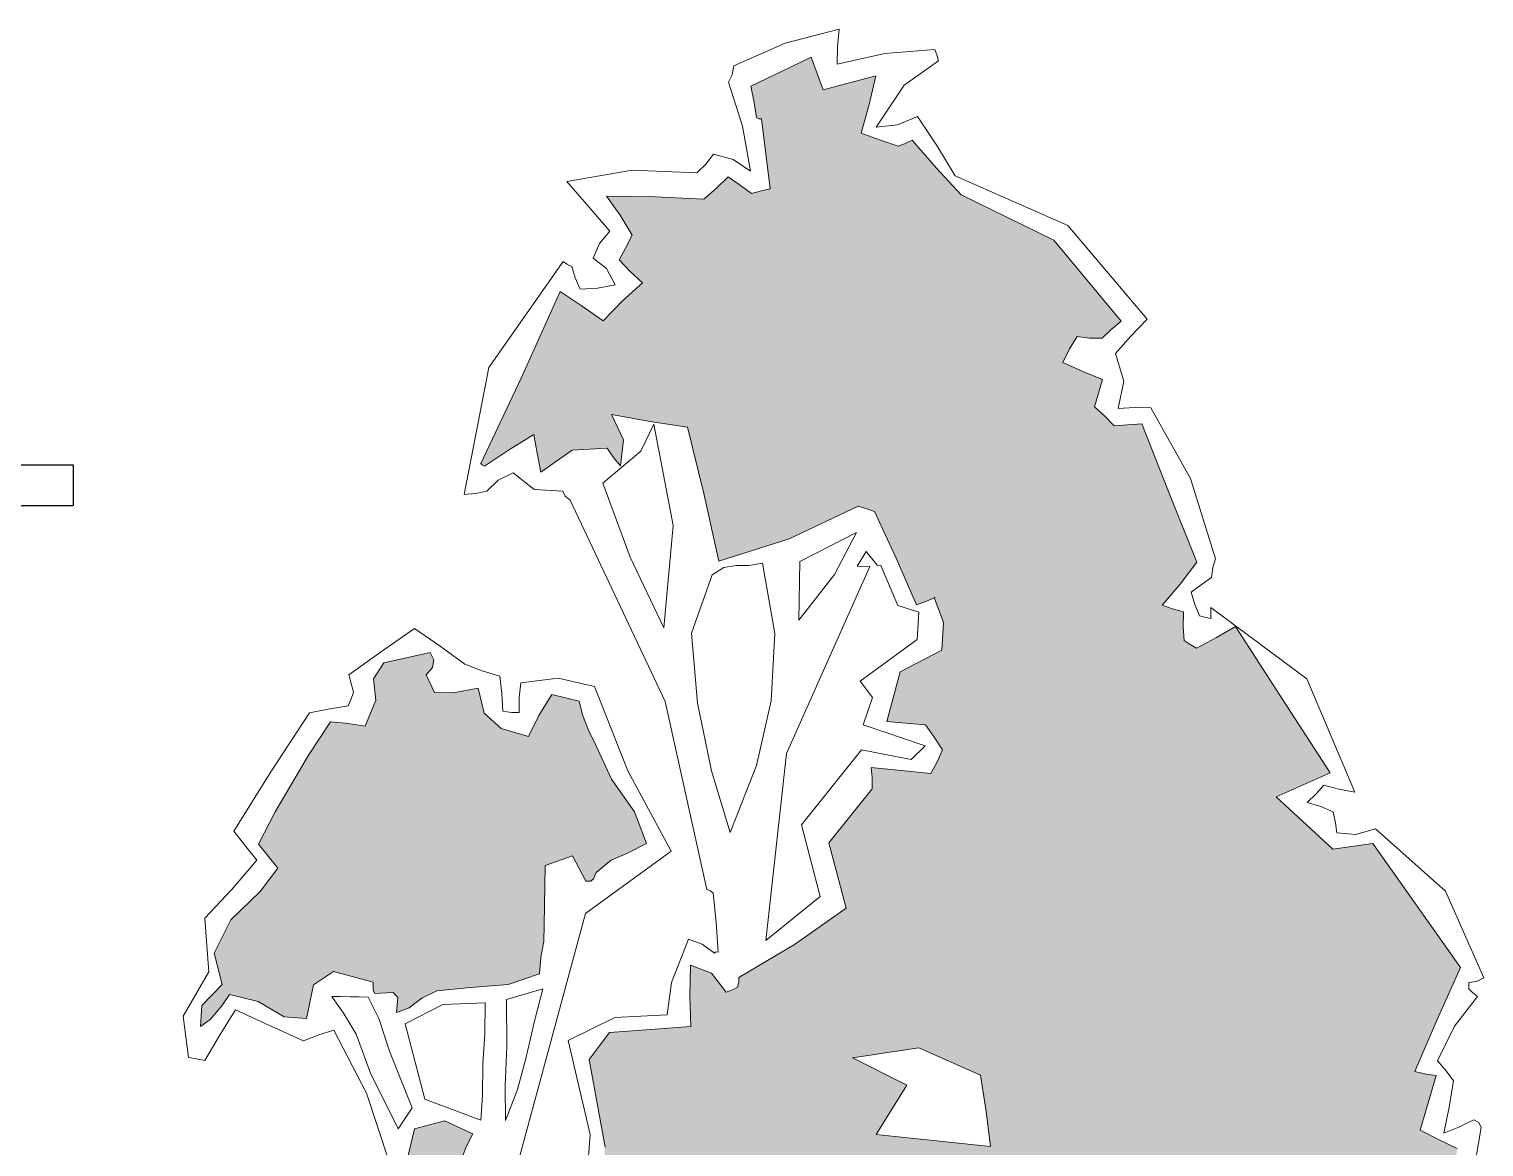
# Model space of a CAD drawing. Extents: x 9483 to 67306, y -5730 to 5191.
# Drawn here: x 26045.3 to 26405.2, y -3680.5 to -3404.1 of the extents above; entities that cross this region are included whole.
import ezdxf

# ---------------------------------------------------------------- set-up
doc = ezdxf.new("R2010")
doc.units = 0
doc.header["$MEASUREMENT"] = 0
doc.layers.get('0').update_dxf_attribs({"linetype": 'CONTINUOUS'})
for name, color, linetype in [('duvar', 3, 'CONTINUOUS'), ('kolon', 1, 'CONTINUOUS'), ('yazı', 6, 'CONTINUOUS')]:
    doc.layers.add(name, color=color, linetype=linetype)

msp = doc.modelspace()

# ---------------------------------------------------------------- hatches: boundary and pattern name
at = {"layer": 'yazı'}
h = msp.add_hatch(color=256, dxfattribs=at)
h.set_gradient(color1=(38, 153, 0), color2=(228, 255, 219), one_color=1, tint=0.93, name='CYLINDER')
h.paths.add_polyline_path([(26353.8585, -3593.96422), (26367.23533, -3588.02415), (26355.51297, -3569.91623), (26343.79061, -3551.8083), (26339.11338, -3554.50476), (26334.12756, -3557.19583), (26332.6008, -3556.24315), (26331.07404, -3555.29046), (26330.82471, -3551.89066), (26330.88934, -3548.18765), (26328.43145, -3547.52739), (26325.67035, -3546.55316), (26330.08209, -3541.38265), (26334.19064, -3535.89816), (26327.38946, -3518.80217), (26320.58828, -3501.70618), (26317.18847, -3501.95551), (26313.78866, -3502.20484), (26311.36308, -3499.69308), (26308.93212, -3497.48991), (26309.91712, -3494.11164), (26310.90212, -3490.73338), (26305.9971, -3488.7957), (26301.09746, -3486.54943), (26302.69963, -3483.18194), (26304.605, -3480.12842), (26307.68545, -3480.49087), (26310.77129, -3480.54473), (26312.96908, -3478.42235), (26315.47545, -3476.30535), (26298.84807, -3456.25974), (26275.89281, -3445.05533), (26269.83425, -3438.46735), (26263.78107, -3431.57078), (26261.91341, -3432.46421), (26260.35972, -3433.05444), (26255.75789, -3431.43073), (26251.15607, -3429.80702), (26253.13146, -3422.74191), (26254.79826, -3415.67141), (26248.28569, -3417.4098), (26241.77311, -3419.14819), (26240.30021, -3415.10967), (26238.82732, -3411.07115), (26231.35667, -3414.64488), (26223.88602, -3418.21862), (26224.74175, -3422.24636), (26225.29428, -3425.96014), (26225.90606, -3426.2795), (26226.52323, -3426.29027), (26227.60675, -3434.95216), (26228.69027, -3443.61405), (26226.21082, -3444.18813), (26224.03996, -3444.76759), (26220.99183, -3442.55364), (26218.24689, -3440.65366), (26215.42116, -3443.38244), (26212.28685, -3446.10583), (26200.25747, -3445.58718), (26188.2227, -3445.37711), (26191.53633, -3450.06512), (26194.53598, -3455.05632), (26192.9392, -3458.11523), (26191.34242, -3461.17413), (26194.07119, -3463.99987), (26197.10855, -3466.83098), (26192.09042, -3471.37356), (26187.37548, -3476.2301), (26181.88561, -3472.43014), (26176.69893, -3468.94415), (26167.06438, -3490.38343), (26157.12662, -3511.50873), (26157.42982, -3511.8227), (26158.0416, -3512.14206), (26163.97471, -3508.23281), (26170.21641, -3504.32895), (26171.06137, -3508.97386), (26171.90632, -3513.61878), (26179.71787, -3508.19893), (26188.36899, -3507.73258), (26189.87421, -3509.9196), (26191.688, -3512.112), (26192.41829, -3505.64252), (26189.44017, -3499.41698), (26198.97934, -3501.12687), (26208.21531, -3502.5228), (26212.25, -3518.95315), (26215.97073, -3535.68669), (26233.35376, -3530.12524), (26250.4713, -3522.08973), (26252.62062, -3522.7446), (26254.46135, -3523.39408), (26259.81656, -3534.90864), (26264.86319, -3546.4178), (26267.34802, -3545.53514), (26269.25887, -3544.7554), (26271.57662, -3550.85648), (26271.14954, -3557.63993), (26260.86932, -3563.01669), (26257.56803, -3575.30618), (26262.1914, -3575.69556), (26267.12335, -3576.09032), (26269.22958, -3579.21387), (26271.3358, -3582.33741), (26270.05299, -3585.09312), (26268.4562, -3588.15202), (26261.06097, -3587.40558), (26253.66573, -3586.65914), (26253.93122, -3589.1332), (26253.88274, -3591.91045), (26243.1539, -3605.305), (26247.50256, -3621.43216), (26234.68904, -3630.46883), (26220.96592, -3638.56359), (26220.94437, -3639.79793), (26220.61424, -3641.02688), (26219.36914, -3641.6225), (26217.81545, -3642.21273), (26214.19323, -3637.51934), (26208.97963, -3635.57627), (26208.84497, -3643.29086), (26209.02428, -3650.70226), (26199.13344, -3651.45565), (26188.93402, -3652.20365), (26186.4061, -3655.55498), (26183.87818, -3658.90631), (26187.82131, -3680.58259), (26186.81632, -3702.78985), (26182.47999, -3703.64019), (26178.45224, -3704.49592), (26174.55915, -3697.63705), (26170.96926, -3691.09216), (26164.79758, -3690.98443), (26158.62591, -3690.8767), (26155.59932, -3687.42842), (26152.26954, -3683.66616), (26153.56312, -3680.29329), (26155.1599, -3677.23438), (26148.11634, -3674.02466), (26140.67262, -3676.05547), (26138.67569, -3684.35491), (26134.52944, -3691.99949), (26123.38811, -3693.65708), (26112.26293, -3694.38892), (26110.18903, -3689.41388), (26107.17321, -3685.34842), (26101.90036, -3686.79978), (26096.63289, -3687.94254), (26094.62518, -3696.85915), (26092.93144, -3705.47257), (26072.15938, -3710.66619), (26059.51978, -3727.42284), (26065.42596, -3725.05651), (26071.01817, -3722.99338), (26072.52339, -3725.1804), (26073.71463, -3727.67062), (26072.77811, -3728.27162), (26071.8362, -3729.18122), (26071.78233, -3732.26706), (26072.03705, -3735.35828), (26075.70774, -3737.27442), (26079.06446, -3739.49375), (26074.93975, -3745.90399), (26070.50108, -3752.61743), (26071.62769, -3758.81065), (26072.44571, -3764.99848), (26077.63239, -3768.48447), (26082.51587, -3771.65649), (26084.09649, -3769.52334), (26085.6825, -3767.0816), (26092.39055, -3771.82885), (26097.52336, -3778.40068), (26095.34711, -3779.28873), (26093.47406, -3780.49074), (26097.37793, -3786.73244), (26104.09136, -3791.17111), (26118.47474, -3780.61845), (26130.31942, -3774.03429), (26135.26597, -3755.90865), (26144.80896, -3739.7153), (26151.26767, -3741.06274), (26157.38549, -3744.25631), (26150.39735, -3755.55541), (26146.15953, -3768.4459), (26147.65936, -3770.94151), (26148.53663, -3773.73492), (26147.60011, -3774.33593), (26146.34962, -3775.24013), (26146.92908, -3777.41099), (26148.43968, -3779.28943), (26143.71397, -3784.76314), (26139.90324, -3790.87018), (26144.21264, -3791.56276), (26148.54358, -3791.021), (26153.31395, -3800.67328), (26161.19708, -3808.8365), (26182.71559, -3796.24764), (26206.51424, -3794.5023), (26204.20334, -3803.10494), (26202.20102, -3811.71297), (26208.08027, -3810.88956), (26214.26272, -3810.38012), (26216.02804, -3815.34978), (26217.78797, -3820.62802), (26219.32551, -3820.96354), (26220.54907, -3821.60225), (26227.96585, -3821.11435), (26235.07405, -3820.62107), (26242.56086, -3816.12159), (26247.51974, -3814.97343), (26246.76097, -3805.39118), (26248.10842, -3798.93246), (26248.19998, -3793.68654), (26243.96599, -3788.67379), (26255.13965, -3785.16469), (26266.00471, -3781.65021), (26273.31916, -3787.02541), (26280.32502, -3792.39522), (26284.0765, -3789.6826), (26287.82798, -3786.96998), (26288.51517, -3782.96917), (26289.20775, -3778.65977), (26293.4956, -3780.58668), (26297.78884, -3782.20501), (26304.994, -3776.15722), (26311.88518, -3770.41262), (26321.17501, -3768.72271), (26330.15626, -3767.02741), (26331.27209, -3773.8378), (26332.08473, -3780.33422), (26335.8039, -3779.4731), (26339.52845, -3778.30341), (26340.21564, -3774.30259), (26340.90283, -3770.30177), (26344.62738, -3769.13207), (26348.35732, -3767.65379), (26337.3814, -3742.15063), (26316.72627, -3722.96074), (26323.60129, -3718.1419), (26330.16773, -3713.31768), (26330.48709, -3712.7059), (26330.49248, -3712.39731), (26326.81102, -3711.09834), (26322.81559, -3710.10257), (26331.62291, -3700.68729), (26340.42484, -3691.58059), (26350.53809, -3695.76993), (26360.65133, -3699.95927), (26362.6983, -3706.47723), (26364.75066, -3712.68661), (26368.74071, -3713.99097), (26372.73614, -3714.98674), (26381.86281, -3704.95968), (26395.55361, -3698.71642), (26397.25274, -3689.79443), (26398.64328, -3680.86704), (26394.05222, -3678.62616), (26389.46117, -3676.38528), (26391.43117, -3669.62875), (26393.40118, -3662.87223), (26390.93789, -3662.52055), (26388.17141, -3661.85491), (26393.64356, -3648.98596), (26399.4243, -3636.12239), (26377.73413, -3605.49337), (26367.83251, -3606.86392)])
h.paths.add_polyline_path([(26280.73578, -3662.75771), (26282.12249, -3671.73357), (26283.20601, -3680.39547), (26269.0327, -3678.91336), (26254.85939, -3677.43125), (26262.48086, -3665.21717), (26249.01629, -3658.49991), (26265.4197, -3656.00814)], flags=16)
h = msp.add_hatch(color=256, dxfattribs=at)
h.set_gradient(color1=(38, 153, 0), color2=(228, 255, 219), one_color=1, tint=0.93, name='CYLINDER')
h.paths.add_polyline_path([(26172.98688, -3610.87115), (26179.81881, -3608.52098), (26183.10551, -3614.7519), (26184.33984, -3614.77345), (26184.96778, -3614.16705), (26185.61188, -3612.63491), (26189.36875, -3609.6137), (26193.41266, -3607.83222), (26198.0845, -3605.44435), (26195.13333, -3597.67589), (26189.41028, -3589.55037), (26185.54412, -3581.14859), (26183.75726, -3577.41326), (26182.27897, -3573.68333), (26181.41247, -3570.27275), (26174.65056, -3568.61133), (26171.47315, -3573.80339), (26168.91292, -3579.00622), (26162.15639, -3577.03622), (26157.90085, -3573.25781), (26156.46566, -3567.0592), (26150.27244, -3568.18581), (26145.64368, -3568.10501), (26143.55901, -3563.74713), (26145.13424, -3561.92256), (26145.47515, -3560.07645), (26144.58171, -3558.20878), (26133.11564, -3560.78674), (26130.57694, -3564.75524), (26131.10254, -3570.01194), (26128.52076, -3576.44911), (26126.36606, -3576.10282), (26123.59419, -3575.74576), (26119.89657, -3575.37254), (26114.50522, -3583.61273), (26106.23427, -3597.66754), (26102.08263, -3605.6207), (26106.91763, -3611.56997), (26102.49512, -3617.35765), (26095.27381, -3624.33119), (26091.11678, -3632.59293), (26093.14221, -3640.34523), (26088.1133, -3645.50497), (26087.71315, -3650.74551), (26090.21414, -3648.9371), (26093.05064, -3645.59116), (26094.95062, -3642.84622), (26102.02112, -3644.51303), (26108.43674, -3648.32914), (26113.98586, -3648.73468), (26115.67421, -3640.42985), (26120.6708, -3637.12161), (26130.50239, -3639.76265), (26130.47008, -3641.61415), (26130.7625, -3642.54529), (26135.39664, -3642.3175), (26136.60943, -3643.57338), (26136.23621, -3647.271), (26139.3436, -3646.09052), (26142.47253, -3643.67572), (26146.20785, -3641.88885), (26154.55577, -3641.10853), (26163.82944, -3640.34437), (26171.59251, -3637.70178), (26171.97112, -3633.69557), (26172.65831, -3629.69476), (26172.72833, -3625.68317)])

# ---------------------------------------------------------------- linework, layer by layer
at = {"color": 27, "lineweight": 0}
for p, q in [((26196.68998, -3508.49518), (26199.89432, -3501.7602)), ((26199.89432, -3501.7602), (26204.70395, -3526.84705)), ((26187.29242, -3516.35677), (26196.68998, -3508.49518)), ((26194.07205, -3534.6871), (26187.29242, -3516.35677)), ((26204.70395, -3526.84705), (26202.41077, -3552.1186)), ((26236.03406, -3535.72822), (26250.0496, -3528.5646)), ((26250.0496, -3528.5646), (26244.62054, -3538.96488)), ((26250.21276, -3536.90175), (26252.43748, -3533.23645)), ((26252.43748, -3533.23645), (26255.15548, -3536.67934)), ((26202.41077, -3552.1186), (26194.07205, -3534.6871)), ((26214.36856, -3539.05418), (26217.17813, -3537.25116)), ((26217.17813, -3537.25116), (26220.27474, -3536.68785)), ((26220.27474, -3536.68785), (26223.36058, -3536.74172)), ((26223.36058, -3536.74172), (26226.76578, -3536.1838)), ((26226.76578, -3536.1838), (26229.85856, -3553.52374)), ((26232.73589, -3583.20703), (26253.29859, -3536.95561)), ((26235.7809, -3550.23166), (26236.03406, -3535.72822)), ((26253.29859, -3536.95561), (26250.21276, -3536.90175)), ((26255.15548, -3536.67934), (26256.08124, -3536.6955)), ((26256.08124, -3536.6955), (26260.22904, -3546.64559)), ((26209.17806, -3553.47144), (26214.36856, -3539.05418)), ((26244.62054, -3538.96488), (26235.7809, -3550.23166)), ((26271.57662, -3550.85648), (26269.21568, -3544.64171)), ((26260.22904, -3546.64559), (26265.44804, -3548.28008)), ((26265.44804, -3548.28008), (26265.02095, -3555.06354)), ((26271.14954, -3557.63993), (26271.57662, -3550.85648)), ((26210.72793, -3570.78445), (26209.17806, -3553.47144)), ((26229.85856, -3553.52374), (26228.95053, -3570.17649)), ((26265.02095, -3555.06354), (26250.95155, -3565.313)), ((26133.11564, -3560.78674), (26144.58171, -3558.20878)), ((26144.58171, -3558.20878), (26145.47515, -3560.07645)), ((26260.86932, -3563.01669), (26271.14954, -3557.63993)), ((26130.57694, -3564.75524), (26133.11564, -3560.78674)), ((26145.13424, -3561.92256), (26143.55901, -3563.74713)), ((26145.47515, -3560.07645), (26145.13424, -3561.92256)), ((26131.10254, -3570.01194), (26130.57694, -3564.75524)), ((26143.55901, -3563.74713), (26145.64368, -3568.10501)), ((26250.95155, -3565.313), (26253.96736, -3569.37845)), ((26257.56803, -3575.30618), (26260.86932, -3563.01669)), ((26128.52076, -3576.44911), (26131.10254, -3570.01194)), ((26145.64368, -3568.10501), (26150.27244, -3568.18581)), ((26150.27244, -3568.18581), (26156.46566, -3567.0592)), ((26156.46566, -3567.0592), (26157.90085, -3573.25781)), ((26171.47315, -3573.80339), (26174.65056, -3568.61133)), ((26174.65056, -3568.61133), (26181.41247, -3570.27275)), ((26253.96736, -3569.37845), (26251.68878, -3576.12959)), ((26157.90085, -3573.25781), (26162.15639, -3577.03622)), ((26181.41247, -3570.27275), (26182.27897, -3573.68333)), ((26182.27897, -3573.68333), (26183.75726, -3577.41326)), ((26214.14007, -3587.51261), (26210.72793, -3570.78445)), ((26228.95053, -3570.17649), (26225.27602, -3586.1636)), ((26114.50522, -3583.61273), (26119.89657, -3575.37254)), ((26119.89657, -3575.37254), (26123.59419, -3575.74576)), ((26123.59419, -3575.74576), (26126.36606, -3576.10282)), ((26126.36606, -3576.10282), (26128.52076, -3576.44911)), ((26162.15639, -3577.03622), (26168.91292, -3579.00622)), ((26168.91292, -3579.00622), (26171.47315, -3573.80339)), ((26262.1914, -3575.69556), (26257.56803, -3575.30618)), ((26267.12335, -3576.09032), (26262.1914, -3575.69556)), ((26269.22958, -3579.21387), (26267.12335, -3576.09032)), ((26183.75726, -3577.41326), (26185.54412, -3581.14859)), ((26106.23427, -3597.66754), (26114.50522, -3583.61273)), ((26185.54412, -3581.14859), (26189.41028, -3589.55037)), ((26227.60777, -3629.41919), (26232.73589, -3583.20703)), ((26218.81348, -3602.7194), (26214.14007, -3587.51261)), ((26225.27602, -3586.1636), (26218.81348, -3602.7194)), ((26189.41028, -3589.55037), (26195.13333, -3597.67589)), ((26102.08263, -3605.6207), (26106.23427, -3597.66754)), ((26195.13333, -3597.67589), (26198.0845, -3605.44435)), ((26236.44046, -3600.86633), (26241.07078, -3618.54179)), ((26106.91763, -3611.56997), (26102.08263, -3605.6207)), ((26198.0845, -3605.44435), (26193.41266, -3607.83222)), ((26179.81881, -3608.52098), (26172.98688, -3610.87115)), ((26183.10551, -3614.7519), (26179.81881, -3608.52098)), ((26189.36875, -3609.6137), (26185.61188, -3612.63491)), ((26193.41266, -3607.83222), (26189.36875, -3609.6137)), ((26102.49512, -3617.35765), (26106.91763, -3611.56997)), ((26172.98688, -3610.87115), (26172.72833, -3625.68317)), ((26185.61188, -3612.63491), (26184.96778, -3614.16705)), ((26184.33984, -3614.77345), (26183.10551, -3614.7519)), ((26184.96778, -3614.16705), (26184.33984, -3614.77345)), ((26095.27381, -3624.33119), (26102.49512, -3617.35765)), ((26241.07078, -3618.54179), (26227.60777, -3629.41919)), ((26091.11678, -3632.59293), (26095.27381, -3624.33119)), ((26172.72833, -3625.68317), (26172.65831, -3629.69476)), ((26172.65831, -3629.69476), (26171.97112, -3633.69557)), ((26220.96592, -3638.56359), (26234.68904, -3630.46883)), ((26093.14221, -3640.34523), (26091.11678, -3632.59293)), ((26171.97112, -3633.69557), (26171.59251, -3637.70178)), ((26120.6708, -3637.12161), (26115.67421, -3640.42985)), ((26130.50239, -3639.76265), (26120.6708, -3637.12161)), ((26171.59251, -3637.70178), (26163.82944, -3640.34437)), ((26208.84497, -3643.29086), (26208.97963, -3635.57627)), ((26208.97963, -3635.57627), (26214.19323, -3637.51934)), ((26214.19323, -3637.51934), (26217.81545, -3642.21273)), ((26088.1133, -3645.50497), (26093.14221, -3640.34523)), ((26115.67421, -3640.42985), (26113.98586, -3648.73468)), ((26130.47008, -3641.61415), (26130.48624, -3640.6884)), ((26130.7625, -3642.54529), (26130.47008, -3641.61415)), ((26130.48624, -3640.6884), (26130.50239, -3639.76265)), ((26146.20785, -3641.88885), (26142.47253, -3643.67572)), ((26154.55577, -3641.10853), (26146.20785, -3641.88885)), ((26163.82944, -3640.34437), (26154.55577, -3641.10853)), ((26163.45622, -3644.04199), (26172.45363, -3641.42094)), ((26172.45363, -3641.42094), (26170.46747, -3649.10322)), ((26217.81545, -3642.21273), (26219.36914, -3641.6225)), ((26219.36914, -3641.6225), (26220.61424, -3641.02688)), ((26220.61424, -3641.02688), (26220.94437, -3639.79793)), ((26220.94437, -3639.79793), (26220.96592, -3638.56359)), ((26087.71315, -3650.74551), (26088.1133, -3645.50497)), ((26093.05064, -3645.59116), (26090.21414, -3648.9371)), ((26094.95062, -3642.84622), (26093.05064, -3645.59116)), ((26102.02112, -3644.51303), (26094.95062, -3642.84622)), ((26108.43674, -3648.32914), (26102.02112, -3644.51303)), ((26120.25449, -3643.2879), (26122.41458, -3643.32561)), ((26123.26492, -3647.66194), (26120.25449, -3643.2879)), ((26122.41458, -3643.32561), (26124.88325, -3643.3687)), ((26124.88325, -3643.3687), (26127.04334, -3643.4064)), ((26127.04334, -3643.4064), (26129.20342, -3643.44411)), ((26129.20342, -3643.44411), (26131.88911, -3648.73851)), ((26135.39664, -3642.3175), (26130.7625, -3642.54529)), ((26136.60943, -3643.57338), (26135.39664, -3642.3175)), ((26136.23621, -3647.271), (26136.60943, -3643.57338)), ((26138.34782, -3650.08595), (26147.69152, -3645.3102)), ((26142.47253, -3643.67572), (26139.3436, -3646.09052)), ((26147.69152, -3645.3102), (26158.19414, -3644.87617)), ((26158.19414, -3644.87617), (26158.05948, -3652.59077)), ((26163.56013, -3655.77356), (26163.45622, -3644.04199)), ((26209.02428, -3650.70226), (26208.84497, -3643.29086)), ((26090.21414, -3648.9371), (26087.71315, -3650.74551)), ((26113.98586, -3648.73468), (26108.43674, -3648.32914)), ((26126.26458, -3652.65314), (26123.26492, -3647.66194)), ((26131.88911, -3648.73851), (26134.52632, -3656.81016)), ((26139.3436, -3646.09052), (26136.23621, -3647.271)), ((26170.46747, -3649.10322), (26168.13502, -3658.94019)), ((26129.80061, -3662.28387), (26126.26458, -3652.65314)), ((26143.27057, -3668.69255), (26138.34782, -3650.08595)), ((26158.05948, -3652.59077), (26157.62162, -3659.99139)), ((26186.4061, -3655.55498), (26188.93402, -3652.20365)), ((26188.93402, -3652.20365), (26199.13344, -3651.45565)), ((26199.13344, -3651.45565), (26209.02428, -3650.70226)), ((26163.08456, -3665.33427), (26163.56013, -3655.77356)), ((26183.87818, -3658.90631), (26186.4061, -3655.55498)), ((26134.52632, -3656.81016), (26140.14702, -3670.79877)), ((26157.62162, -3659.99139), (26157.48697, -3667.70599)), ((26168.13502, -3658.94019), (26166.15424, -3666.31389)), ((26187.82131, -3680.58259), (26183.87818, -3658.90631)), ((26136.66104, -3675.98545), (26129.80061, -3662.28387)), ((26163.24233, -3673.98), (26163.08456, -3665.33427)), ((26166.15424, -3666.31389), (26163.24233, -3673.98)), ((26140.14702, -3670.79877), (26136.66104, -3675.98545)), ((26157.07066, -3673.87228), (26143.27057, -3668.69255)), ((26157.48697, -3667.70599), (26157.07066, -3673.87228)), ((26140.67262, -3676.05547), (26148.11634, -3674.02466)), ((26148.11634, -3674.02466), (26155.1599, -3677.23438)), ((26138.67569, -3684.35491), (26140.67262, -3676.05547)), ((26155.1599, -3677.23438), (26153.56312, -3680.29329)), ((26153.56312, -3680.29329), (26152.26954, -3683.66616))]:
    msp.add_line(p, q, dxfattribs=at)
at = {"layer": 'duvar', "color": 27, "lineweight": 0}
for p, q in [((26232.40631, -3407.56361), (26245.74004, -3404.09222)), ((26245.74004, -3404.09222), (26245.35605, -3408.40701)), ((26219.65203, -3413.20587), (26232.40631, -3407.56361)), ((26231.35667, -3414.64488), (26238.82732, -3411.07115)), ((26238.82732, -3411.07115), (26240.30021, -3415.10967)), ((26245.35605, -3408.40701), (26245.28064, -3412.72718)), ((26245.28064, -3412.72718), (26257.0553, -3410.15461)), ((26257.0553, -3410.15461), (26269.4202, -3409.13573)), ((26269.4202, -3409.13573), (26270.01044, -3410.68942)), ((26270.01044, -3410.68942), (26270.29747, -3411.92914)), ((26218.34767, -3417.19591), (26219.30574, -3415.36057)), ((26219.30574, -3415.36057), (26219.65203, -3413.20587)), ((26223.88602, -3418.21862), (26231.35667, -3414.64488)), ((26240.30021, -3415.10967), (26241.77311, -3419.14819)), ((26270.29747, -3411.92914), (26261.85799, -3417.95539)), ((26221.86216, -3428.06098), (26218.34767, -3417.19591)), ((26224.74175, -3422.24636), (26223.88602, -3418.21862)), ((26241.77311, -3419.14819), (26248.28569, -3417.4098)), ((26248.28569, -3417.4098), (26254.79826, -3415.67141)), ((26254.79826, -3415.67141), (26253.13146, -3422.74191)), ((26261.85799, -3417.95539), (26254.88601, -3428.32873)), ((26225.29428, -3425.96014), (26224.74175, -3422.24636)), ((26225.90606, -3426.2795), (26225.29428, -3425.96014)), ((26253.13146, -3422.74191), (26251.15607, -3429.80702)), ((26260.1427, -3427.80313), (26265.11775, -3425.72923)), ((26265.11775, -3425.72923), (26269.9312, -3432.91284)), ((26223.82833, -3439.2077), (26221.86216, -3428.06098)), ((26226.52323, -3426.29027), (26225.90606, -3426.2795)), ((26227.60675, -3434.95216), (26226.52323, -3426.29027)), ((26254.88601, -3428.32873), (26260.1427, -3427.80313)), ((26251.15607, -3429.80702), (26255.75789, -3431.43073)), ((26255.75789, -3431.43073), (26260.35972, -3433.05444)), ((26260.35972, -3433.05444), (26261.91341, -3432.46421)), ((26261.91341, -3432.46421), (26263.78107, -3431.57078)), ((26263.78107, -3431.57078), (26269.83425, -3438.46735)), ((26269.9312, -3432.91284), (26274.43069, -3440.39964)), ((26212.74625, -3437.47087), (26214.64084, -3435.03452)), ((26214.64084, -3435.03452), (26219.55664, -3436.35504)), ((26219.55664, -3436.35504), (26223.82833, -3439.2077)), ((26228.69027, -3443.61405), (26227.60675, -3434.95216)), ((26178.40727, -3441.81033), (26194.50749, -3439.00458)), ((26194.50749, -3439.00458), (26210.54846, -3439.59325)), ((26210.54846, -3439.59325), (26212.74625, -3437.47087)), ((26269.83425, -3438.46735), (26275.89281, -3445.05533)), ((26274.43069, -3440.39964), (26302.30713, -3452.61599)), ((26183.85405, -3448.07896), (26178.40727, -3441.81033)), ((26212.28685, -3446.10583), (26215.42116, -3443.38244)), ((26215.42116, -3443.38244), (26218.24689, -3440.65366)), ((26218.24689, -3440.65366), (26220.99183, -3442.55364)), ((26220.99183, -3442.55364), (26224.03996, -3444.76759)), ((26224.03996, -3444.76759), (26226.21082, -3444.18813)), ((26226.21082, -3444.18813), (26228.69027, -3443.61405)), ((26188.2227, -3445.37711), (26200.25747, -3445.58718)), ((26191.53633, -3450.06512), (26188.2227, -3445.37711)), ((26200.25747, -3445.58718), (26212.28685, -3446.10583)), ((26275.89281, -3445.05533), (26298.84807, -3456.25974)), ((26188.99763, -3454.03362), (26183.85405, -3448.07896)), ((26194.53598, -3455.05632), (26191.53633, -3450.06512)), ((26186.4751, -3457.07636), (26188.99763, -3454.03362)), ((26302.30713, -3452.61599), (26321.96648, -3475.8013)), ((26184.86754, -3460.75244), (26186.4751, -3457.07636)), ((26191.34242, -3461.17413), (26192.9392, -3458.11523)), ((26192.9392, -3458.11523), (26194.53598, -3455.05632)), ((26298.84807, -3456.25974), (26315.47545, -3476.30535)), ((26159.08429, -3487.77471), (26177.44537, -3461.54892)), ((26177.44537, -3461.54892), (26178.36035, -3462.18224)), ((26178.36035, -3462.18224), (26179.58392, -3462.82096)), ((26188.21887, -3463.28036), (26184.86754, -3460.75244)), ((26194.07119, -3463.99987), (26191.34242, -3461.17413)), ((26179.58392, -3462.82096), (26180.46119, -3465.61437)), ((26180.46119, -3465.61437), (26181.64705, -3468.41317)), ((26190.30894, -3467.32965), (26188.21887, -3463.28036)), ((26197.10855, -3466.83098), (26194.07119, -3463.99987)), ((26167.06438, -3490.38343), (26176.69893, -3468.94415)), ((26176.69893, -3468.94415), (26181.88561, -3472.43014)), ((26181.64705, -3468.41317), (26185.97261, -3468.17999)), ((26185.97261, -3468.17999), (26190.30894, -3467.32965)), ((26192.09042, -3471.37356), (26197.10855, -3466.83098)), ((26181.88561, -3472.43014), (26187.37548, -3476.2301)), ((26187.37548, -3476.2301), (26192.09042, -3471.37356)), ((26315.47545, -3476.30535), (26312.96908, -3478.42235)), ((26321.96648, -3475.8013), (26317.87949, -3480.05145)), ((26304.605, -3480.12842), (26302.69963, -3483.18194)), ((26307.68545, -3480.49087), (26304.605, -3480.12842)), ((26312.96908, -3478.42235), (26310.77129, -3480.54473)), ((26317.87949, -3480.05145), (26314.10107, -3484.30698)), ((26302.69963, -3483.18194), (26301.09746, -3486.54943)), ((26310.77129, -3480.54473), (26307.68545, -3480.49087)), ((26301.09746, -3486.54943), (26305.9971, -3488.7957)), ((26314.10107, -3484.30698), (26316.14266, -3491.13353)), ((26152.98037, -3519.1533), (26159.08429, -3487.77471)), ((26157.12662, -3511.50873), (26167.06438, -3490.38343)), ((26305.9971, -3488.7957), (26310.90212, -3490.73338)), ((26310.90212, -3490.73338), (26309.91712, -3494.11164)), ((26309.91712, -3494.11164), (26308.93212, -3497.48991)), ((26316.14266, -3491.13353), (26314.78982, -3497.90083)), ((26308.93212, -3497.48991), (26311.36308, -3499.69308)), ((26314.78982, -3497.90083), (26318.8068, -3497.66227)), ((26318.8068, -3497.66227), (26322.81839, -3497.73229)), ((26322.81839, -3497.73229), (26332.70002, -3515.19073)), ((26189.44017, -3499.41698), (26192.41829, -3505.64252)), ((26198.97934, -3501.12687), (26189.44017, -3499.41698)), ((26208.21531, -3502.5228), (26198.97934, -3501.12687)), ((26311.36308, -3499.69308), (26313.78866, -3502.20484)), ((26317.18847, -3501.95551), (26320.58828, -3501.70618)), ((26320.58828, -3501.70618), (26327.38946, -3518.80217)), ((26170.21641, -3504.32895), (26163.97471, -3508.23281)), ((26171.06137, -3508.97386), (26170.21641, -3504.32895)), ((26212.25, -3518.95315), (26208.21531, -3502.5228)), ((26313.78866, -3502.20484), (26317.18847, -3501.95551)), ((26163.97471, -3508.23281), (26158.0416, -3512.14206)), ((26179.71787, -3508.19893), (26171.90632, -3513.61878)), ((26188.36899, -3507.73258), (26179.71787, -3508.19893)), ((26189.87421, -3509.9196), (26188.36899, -3507.73258)), ((26192.41829, -3505.64252), (26191.688, -3512.112)), ((26157.42982, -3511.8227), (26157.12662, -3511.50873)), ((26158.0416, -3512.14206), (26157.42982, -3511.8227)), ((26171.90632, -3513.61878), (26171.06137, -3508.97386)), ((26191.688, -3512.112), (26189.87421, -3509.9196)), ((26161.37677, -3515.59573), (26158.55104, -3518.32451)), ((26165.1121, -3513.80886), (26161.37677, -3515.59573)), ((26170.288, -3517.91202), (26165.1121, -3513.80886)), ((26332.70002, -3515.19073), (26338.83555, -3535.05321)), ((26155.76301, -3518.8932), (26152.98037, -3519.1533)), ((26158.55104, -3518.32451), (26155.76301, -3518.8932)), ((26177.38004, -3518.34449), (26170.288, -3517.91202)), ((26177.97566, -3519.5896), (26177.38004, -3518.34449)), ((26179.19384, -3520.53689), (26177.97566, -3519.5896)), ((26215.97073, -3535.68669), (26212.25, -3518.95315)), ((26327.38946, -3518.80217), (26334.19064, -3535.89816)), ((26202.71014, -3570.33582), (26179.19384, -3520.53689)), ((26250.4713, -3522.08973), (26233.35376, -3530.12524)), ((26252.62062, -3522.7446), (26250.4713, -3522.08973)), ((26254.46135, -3523.39408), (26252.62062, -3522.7446)), ((26259.81656, -3534.90864), (26254.46135, -3523.39408)), ((26233.35376, -3530.12524), (26215.97073, -3535.68669)), ((26264.86319, -3546.4178), (26259.81656, -3534.90864)), ((26334.19064, -3535.89816), (26330.08209, -3541.38265)), ((26338.18068, -3537.20252), (26337.829, -3539.6658)), ((26338.83555, -3535.05321), (26338.18068, -3537.20252)), ((26337.829, -3539.6658), (26335.32802, -3541.47422)), ((26269.52426, -3544.6471), (26267.34802, -3545.53514)), ((26330.08209, -3541.38265), (26325.67035, -3546.55316)), ((26335.32802, -3541.47422), (26332.82703, -3543.28263)), ((26332.82703, -3543.28263), (26333.69892, -3546.38463)), ((26267.34802, -3545.53514), (26264.86319, -3546.4178)), ((26325.67035, -3546.55316), (26328.43145, -3547.52739)), ((26328.43145, -3547.52739), (26330.88934, -3548.18765)), ((26330.88934, -3548.18765), (26330.82471, -3551.89066)), ((26333.69892, -3546.38463), (26334.88477, -3549.18342)), ((26337.6728, -3548.61473), (26337.69973, -3547.07182)), ((26337.69973, -3547.07182), (26361.46763, -3564.77264)), ((26330.82471, -3551.89066), (26331.07404, -3555.29046)), ((26334.88477, -3549.18342), (26336.11372, -3549.51355)), ((26336.11372, -3549.51355), (26337.65125, -3549.84907)), ((26337.65125, -3549.84907), (26337.6728, -3548.61473)), ((26339.11338, -3554.50476), (26343.79061, -3551.8083)), ((26343.79061, -3551.8083), (26355.51297, -3569.91623)), ((26132.54695, -3557.99872), (26140.67246, -3552.27567)), ((26140.67246, -3552.27567), (26147.07731, -3556.70896)), ((26331.07404, -3555.29046), (26332.6008, -3556.24315)), ((26334.12756, -3557.19583), (26339.11338, -3554.50476)), ((26124.42143, -3563.72176), (26132.54695, -3557.99872)), ((26147.07731, -3556.70896), (26153.17358, -3561.13686)), ((26332.6008, -3556.24315), (26334.12756, -3557.19583)), ((26153.17358, -3561.13686), (26157.46682, -3562.75518)), ((26157.46682, -3562.75518), (26161.76545, -3564.06493)), ((26125.00089, -3565.89262), (26124.42143, -3563.72176)), ((26125.58035, -3568.06348), (26125.00089, -3565.89262)), ((26161.76545, -3564.06493), (26162.30721, -3568.39587)), ((26166.61122, -3569.39703), (26166.98444, -3565.69941)), ((26166.98444, -3565.69941), (26176.2635, -3564.62667)), ((26176.2635, -3564.62667), (26185.18011, -3566.63438)), ((26361.46763, -3564.77264), (26373.32621, -3592.76064)), ((26124.28677, -3571.43636), (26124.93087, -3569.90421)), ((26124.93087, -3569.90421), (26125.58035, -3568.06348)), ((26162.30721, -3568.39587), (26162.54038, -3572.72143)), ((26166.54659, -3573.10004), (26166.61122, -3569.39703)), ((26185.18011, -3566.63438), (26193.45957, -3587.46031)), ((26355.51297, -3569.91623), (26367.23533, -3588.02415)), ((26105.17229, -3587.77131), (26114.68835, -3573.12088)), ((26114.68835, -3573.12088), (26119.33327, -3572.27593)), ((26119.33327, -3572.27593), (26124.28677, -3571.43636)), ((26162.54038, -3572.72143), (26164.69508, -3573.06772)), ((26164.69508, -3573.06772), (26166.54659, -3573.10004)), ((26213.0112, -3616.8173), (26202.71014, -3570.33582)), ((26251.68878, -3576.12959), (26267.03178, -3581.33625)), ((26271.3358, -3582.33741), (26269.22958, -3579.21387)), ((26251.27247, -3582.29588), (26236.44046, -3600.86633)), ((26263.57811, -3584.67142), (26251.27247, -3582.29588)), ((26267.03178, -3581.33625), (26263.57811, -3584.67142)), ((26270.05299, -3585.09312), (26271.3358, -3582.33741)), ((26095.96482, -3602.42713), (26105.17229, -3587.77131)), ((26193.45957, -3587.46031), (26204.22386, -3607.40358)), ((26253.66573, -3586.65914), (26261.06097, -3587.40558)), ((26253.93122, -3589.1332), (26253.66573, -3586.65914)), ((26261.06097, -3587.40558), (26268.4562, -3588.15202)), ((26268.4562, -3588.15202), (26270.05299, -3585.09312)), ((26367.23533, -3588.02415), (26353.8585, -3593.96422)), ((26253.88274, -3591.91045), (26253.93122, -3589.1332)), ((26365.63855, -3591.08306), (26363.74934, -3593.21083)), ((26369.32539, -3592.07345), (26365.63855, -3591.08306)), ((26243.1539, -3605.305), (26253.88274, -3591.91045)), ((26353.8585, -3593.96422), (26367.83251, -3606.86392)), ((26363.74934, -3593.21083), (26361.55155, -3595.33321)), ((26361.55155, -3595.33321), (26364.92981, -3596.31821)), ((26373.32621, -3592.76064), (26369.32539, -3592.07345)), ((26364.92981, -3596.31821), (26367.9941, -3597.60641)), ((26367.9941, -3597.60641), (26368.5628, -3600.39444)), ((26098.98602, -3606.184), (26095.96482, -3602.42713)), ((26368.5628, -3600.39444), (26368.82829, -3602.86849)), ((26373.45166, -3603.25787), (26378.41593, -3601.80113)), ((26378.41593, -3601.80113), (26395.74128, -3617.22876)), ((26247.50256, -3621.43216), (26243.1539, -3605.305)), ((26367.83251, -3606.86392), (26377.73413, -3605.49337)), ((26368.82829, -3602.86849), (26373.45166, -3603.25787)), ((26377.73413, -3605.49337), (26399.4243, -3636.12239)), ((26095.40308, -3616.92518), (26101.70403, -3609.6269)), ((26101.70403, -3609.6269), (26098.98602, -3606.184)), ((26204.22386, -3607.40358), (26182.96546, -3622.77508)), ((26088.79893, -3623.9095), (26095.40308, -3616.92518)), ((26213.93157, -3617.14204), (26213.0112, -3616.8173)), ((26214.53796, -3617.76998), (26213.93157, -3617.14204)), ((26215.33983, -3624.88356), (26214.53796, -3617.76998)), ((26395.74128, -3617.22876), (26405.2443, -3638.6934)), ((26089.2976, -3630.70911), (26088.79893, -3623.9095)), ((26182.96546, -3622.77508), (26166.13965, -3684.8343)), ((26234.68904, -3630.46883), (26247.50256, -3621.43216)), ((26215.82772, -3632.30035), (26215.33983, -3624.88356)), ((26089.80165, -3637.20014), (26089.2976, -3630.70911)), ((26204.27546, -3639.81565), (26208.47557, -3629.08524)), ((26208.47557, -3629.08524), (26211.84845, -3630.37882)), ((26211.84845, -3630.37882), (26214.89658, -3632.59277)), ((26214.89658, -3632.59277), (26215.21055, -3632.28958)), ((26215.21055, -3632.28958), (26215.82772, -3632.30035)), ((26083.43607, -3648.20143), (26089.80165, -3637.20014)), ((26399.4243, -3636.12239), (26393.64356, -3648.98596)), ((26203.20967, -3647.82267), (26204.27546, -3639.81565)), ((26401.50359, -3640.78886), (26401.49282, -3641.40602)), ((26401.49282, -3641.40602), (26402.40241, -3642.34793)), ((26401.51975, -3639.8631), (26401.50359, -3640.78886)), ((26403.37664, -3639.58684), (26401.51975, -3639.8631)), ((26405.2443, -3638.6934), (26403.37664, -3639.58684)), ((26403.62058, -3643.29523), (26397.9368, -3650.60429)), ((26402.40241, -3642.34793), (26403.62058, -3643.29523)), ((26084.80124, -3658.41163), (26083.43607, -3648.20143)), ((26096.42891, -3646.57616), (26092.61817, -3652.6832)), ((26104.69603, -3650.42459), (26096.42891, -3646.57616)), ((26178.71305, -3654.18599), (26190.23299, -3648.52219)), ((26190.23299, -3648.52219), (26203.20967, -3647.82267)), ((26393.64356, -3648.98596), (26388.17141, -3661.85491)), ((26092.61817, -3652.6832), (26088.80206, -3659.09882)), ((26113.27174, -3654.27842), (26104.69603, -3650.42459)), ((26117.00168, -3652.80013), (26113.27174, -3654.27842)), ((26120.72623, -3651.63044), (26117.00168, -3652.80013)), ((26128.78867, -3667.20506), (26120.72623, -3651.63044)), ((26397.9368, -3650.60429), (26393.7744, -3659.17461)), ((26184.17216, -3677.43211), (26178.71305, -3654.18599)), ((26249.01629, -3658.49991), (26265.4197, -3656.00814)), ((26265.4197, -3656.00814), (26280.73578, -3662.75771)), ((26086.64736, -3658.75253), (26084.80124, -3658.41163)), ((26088.80206, -3659.09882), (26086.64736, -3658.75253)), ((26262.48086, -3665.21717), (26249.01629, -3658.49991)), ((26393.7744, -3659.17461), (26395.89139, -3661.68098)), ((26280.73578, -3662.75771), (26282.12249, -3671.73357)), ((26388.17141, -3661.85491), (26390.93789, -3662.52055)), ((26390.93789, -3662.52055), (26393.40118, -3662.87223)), ((26393.40118, -3662.87223), (26391.43117, -3669.62875)), ((26395.89139, -3661.68098), (26397.6998, -3664.18197)), ((26134.3609, -3683.97092), (26128.78867, -3667.20506)), ((26254.85939, -3677.43125), (26262.48086, -3665.21717)), ((26397.6998, -3664.18197), (26396.66094, -3670.64607)), ((26391.43117, -3669.62875), (26389.46117, -3676.38528)), ((26396.66094, -3670.64607), (26395.31349, -3677.10479)), ((26282.12249, -3671.73357), (26283.20601, -3680.39547)), ((26399.04343, -3675.6265), (26402.77875, -3673.83964)), ((26402.77875, -3673.83964), (26404.00231, -3674.47835)), ((26404.00231, -3674.47835), (26404.59794, -3675.72346)), ((26182.2145, -3701.16613), (26184.17216, -3677.43211)), ((26269.0327, -3678.91336), (26254.85939, -3677.43125)), ((26389.46117, -3676.38528), (26394.05222, -3678.62616)), ((26395.31349, -3677.10479), (26399.04343, -3675.6265)), ((26404.59794, -3675.72346), (26403.22894, -3683.41651)), ((26283.20601, -3680.39547), (26269.0327, -3678.91336)), ((26394.05222, -3678.62616), (26398.64328, -3680.86704))]:
    msp.add_line(p, q, dxfattribs=at)
at = {"layer": 'duvar'}
for p in [(26056.26795, -3511.85257), (26056.26795, -3511.85257), (24746.26795, -3521.85257)]:
    msp.add_line(p, (26056.26795, -3521.85257), dxfattribs=at)
at = {"layer": 'kolon'}
msp.add_line((24746.26795, -3511.85257), (26056.26795, -3511.85257), dxfattribs=at)

doc.saveas('drawing.dxf')
